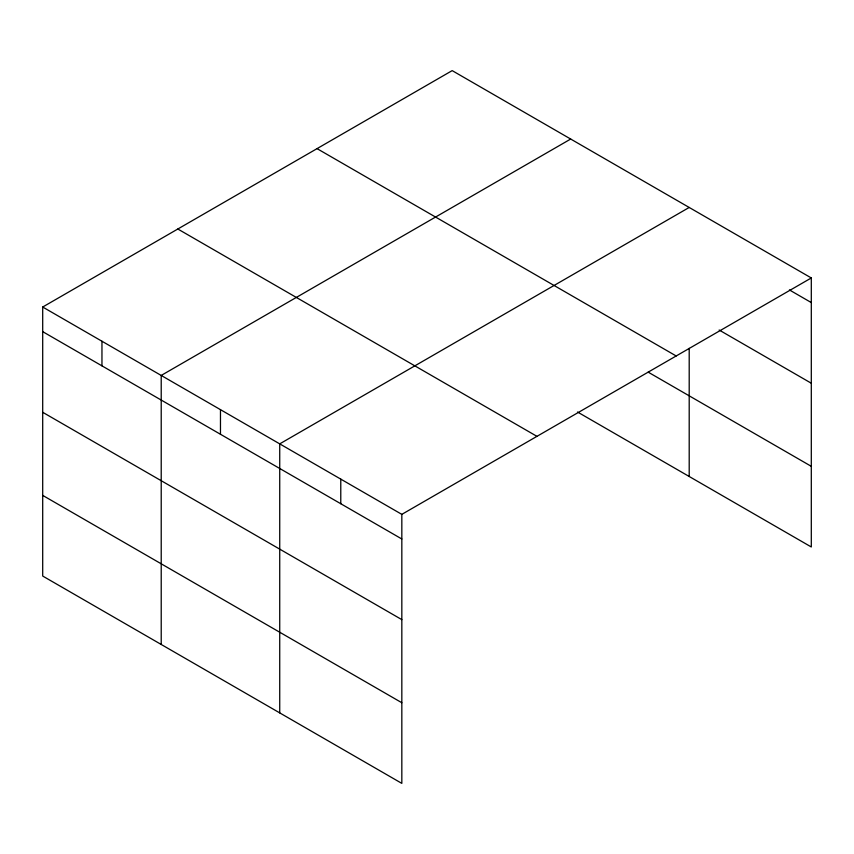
<?xml version="1.0" encoding="UTF-8"?>
<svg xmlns="http://www.w3.org/2000/svg" width="854" height="854" viewBox="0 0 854 854"><rect width="100%" height="100%" fill="white"/><g stroke="black" fill="none" stroke-linecap="round" stroke-linejoin="round"><path stroke-width="1.28" d="M42.7 307.024L401.828 514.364L401.828 783.385L42.7 576.044L42.7 307.024L452.172 70.615L811.3 277.956L811.3 546.976L577.517 412.012M570.685 139.042L161.214 375.44L161.214 644.46M689.199 207.458L279.728 443.866L279.728 712.887M401.828 514.364L811.3 277.956M789.416 289.933L811.3 302.572M719.143 330.018L811.3 383.222M317.047 148.628L676.176 355.969M648.175 372.141L811.3 466.327M177.824 229.011L536.952 436.351M42.7 331.64L401.828 538.981M42.7 412.29L401.828 619.63M42.7 495.384L401.828 702.735M689.199 348.347L689.199 476.479M340.778 479.115L340.778 503.732M220.471 409.653L220.471 434.27M101.957 341.237L101.957 365.854"/></g></svg>
